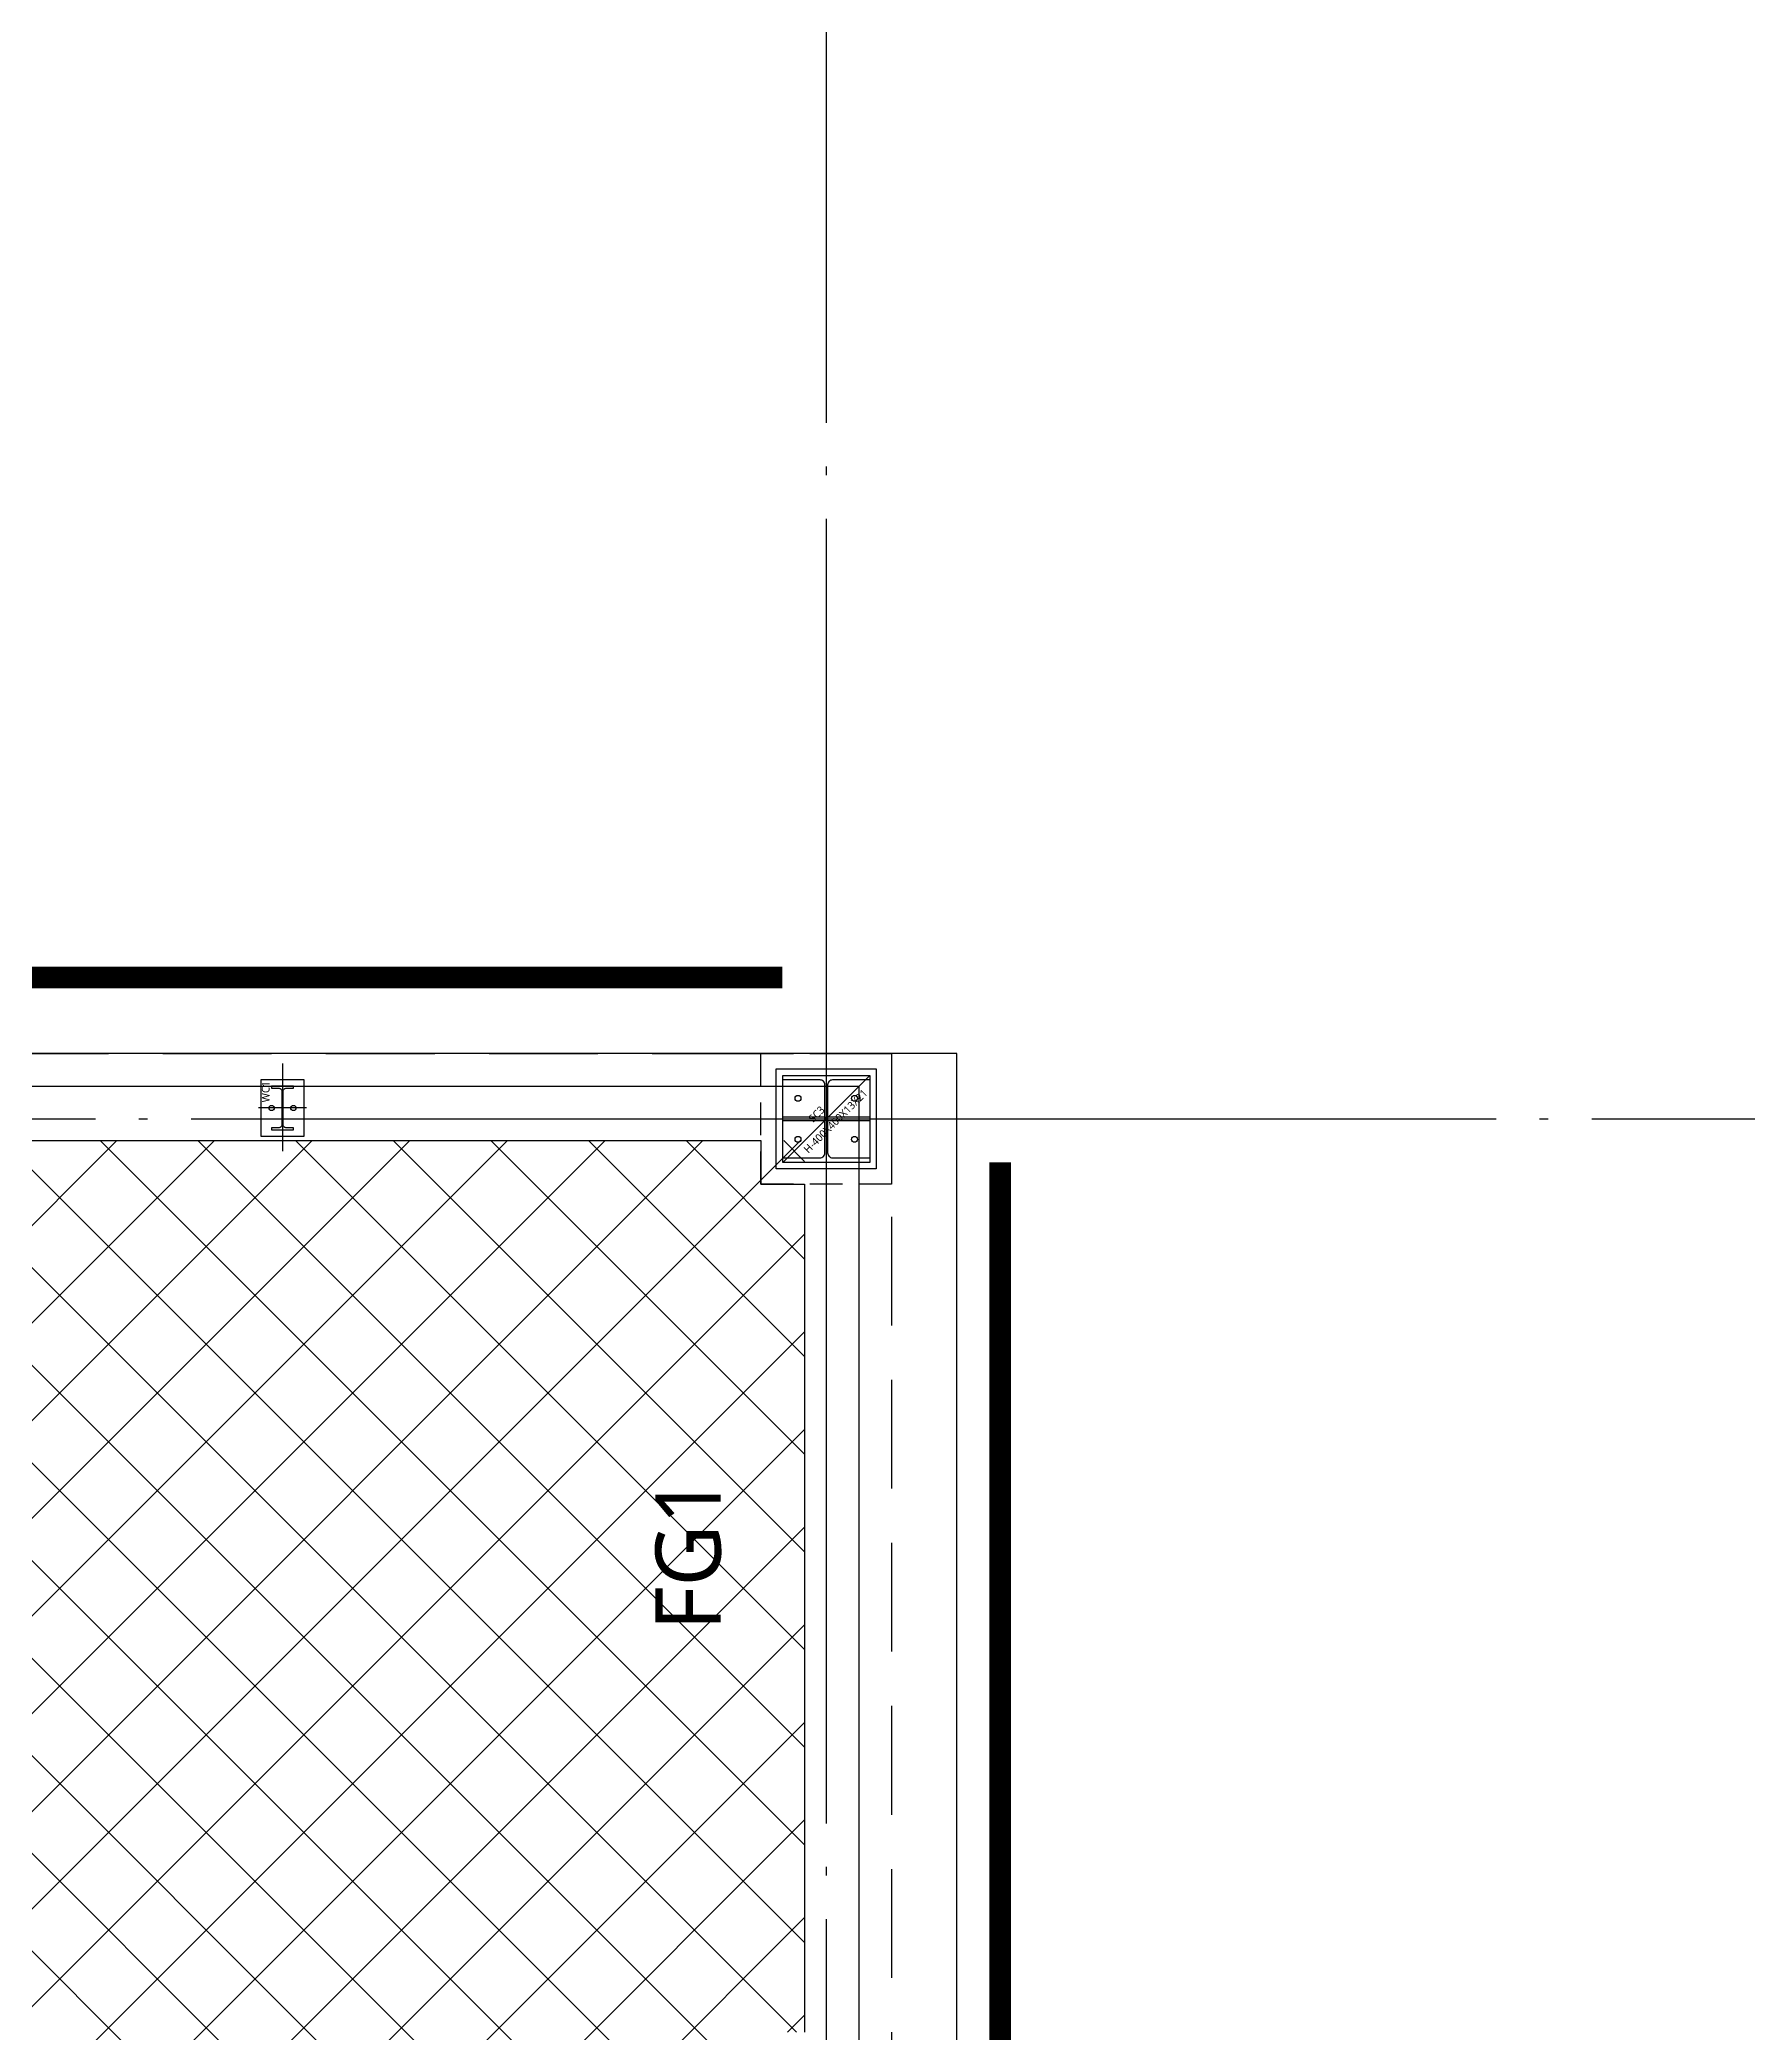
# Model space of a CAD drawing. Header units: millimetres. Extents: x -734060 to 504600, y -7739 to 118800.
# Drawn here: x 108884 to 116734, y 81700 to 90862 of the extents above; entities that cross this region are included whole.
import ezdxf
from ezdxf.enums import TextEntityAlignment as Align

# ---------------------------------------------------------------- set-up
doc = ezdxf.new("R2010")
doc.units = ezdxf.units.MM
doc.header["$LTSCALE"] = 200
for name, pattern in [('CEN-GAUN', [32.2, 30, -1, 0.2, -1]), ('CONTINOUS', [0]), ('H3', [3, 2, -1]), ('HID', [2.3, 1.5, -0.8]), ('HID2-GAUN', [3.75, 2.5, -1.25]), ('HIDDEN', [0.375, 0.25, -0.125]), ('PHANTOM2', [1.25, 0.625, -0.125, 0.125, -0.125, 0.125, -0.125])]:
    doc.linetypes.add(name, pattern=pattern)
doc.layers.get('DEFPOINTS').update_dxf_attribs({"color": 137})
for name, color, linetype in [('0-기초', 4, 'H3'), ('09GIRDER', 2, 'Continuous'), ('CEN', 1, 'CEN-GAUN'), ('G', 3, 'Continuous'), ('Slab Line', 7, 'Continuous'), ('STEEL BASE', 13, 'Continuous'), ('WAL', 3, 'Continuous'), ('Z-하부구조체', 6, 'HIDDEN'), ('브레이싱', 8, 'Continuous')]:
    doc.layers.add(name, color=color, linetype=linetype)
doc.layers.add('TEMP', color=171, linetype='Continuous', plot=False)
doc.styles.add('스타일1', font='malgun.ttf')
doc.styles.add('울릉도L', font='malgun.ttf')

# ---------------------------------------------------------------- blocks, each defined once
blk = doc.blocks.new('X-S-PDH')
at = {"layer": 'Z-하부구조체', "color": 251, "ltscale": 3}
blk.add_lwpolyline([(70700, 300), (71300, 300), (71300, -300), (70700, -300)], close=True, dxfattribs=at)
blk = doc.blocks.new('S-WC1')
at = {"layer": 'DEFPOINTS'}
for p, q in [((0, 205), (0, -199)), ((110, 0), (-110, 0))]:
    blk.add_line(p, q, dxfattribs=at)
at = {"layer": 'STEEL BASE'}
blk.add_lwpolyline([(100, 130), (-100, 130), (-100, -130), (100, -130)], close=True, dxfattribs=at)
for centre in [(-50, 0), (50, 0)]:
    blk.add_circle(centre, 12, dxfattribs=at)
at = {"layer": 'WAL'}
blk.add_lwpolyline([(50, -100), (50, -91), (16, -91, -0.414214), (3, -78), (3, 78, -0.414214), (16, 91), (50, 91), (50, 100), (-50, 100), (-50, 91), (-16, 91, -0.414214), (-3, 78), (-3, -78, -0.414214), (-16, -91), (-50, -91), (-50, -100)], format="xyb", close=True, dxfattribs=at)
at = {"layer": 'TEMP', "style": '스타일1'}
blk.add_text('WC1', height=35, rotation=90, dxfattribs=at).set_placement((-59.6, 26))
blk = doc.blocks.new('S-SC3')
at = {"layer": '09GIRDER'}
blk.add_lwpolyline([(-200, -200), (-200, -179), (-28.5, -179, 0.414214), (-6.5, -157), (-6.5, 157, 0.414214), (-28.5, 179), (-200, 179), (-200, 200), (200, 200), (200, 179), (28.5, 179, 0.414214), (6.5, 157), (6.5, -157, 0.414214), (28.5, -179), (200, -179), (200, -200)], format="xyb", close=True, dxfattribs=at)
at = {"layer": 'DEFPOINTS'}
blk.add_line((-200, -200), (200, 200), dxfattribs=at)
blk.add_lwpolyline([(-200, 200), (200, 200), (200, -200), (-200, -200)], close=True, dxfattribs=at)
at = {"layer": 'STEEL BASE'}
for points in [[(-230, 230), (230, 230), (230, -230), (-230, -230)], [(-200, 9.5), (-6.5, 9.5), (-6.5, -9.5), (-200, -9.5)], [(6.5, 9.5), (200, 9.5), (200, -9.5), (6.5, -9.5)]]:
    blk.add_lwpolyline(points, close=True, dxfattribs=at)
for centre in [(-130, 94.2), (130, 94.2), (-130, -94.2), (130, -94.2)]:
    blk.add_circle(centre, 13.5, dxfattribs=at)
at = {"layer": 'DEFPOINTS', "style": '스타일1'}
for s, p in [('H-400X400X13X21', (42.7, -10.5)), ('SC3', (-44.5, 22))]:
    blk.add_text(s, height=35, rotation=45, dxfattribs=at).set_placement(p, align=Align.MIDDLE_CENTER)
blk = doc.blocks.new('x-stu-1Fcol')
for name, p in [('S-WC1', (68500, 50)), ('S-SC3', (71000, 0))]:
    blk.add_blockref(name, p)

msp = doc.modelspace()

# ---------------------------------------------------------------- hatches: boundary and pattern name
at = {"layer": '0-기초', "linetype": 'CONTINOUS', "ltscale": 3}
h = msp.add_hatch(dxfattribs=at)
h.set_pattern_fill('ANSI37', color=252, scale=100)
h.set_pattern_definition([(45, (336400, 0), (-224.5064, 224.5064), []), (135, (336400, 0), (-224.5064, -224.5064), [])])
h.paths.add_polyline_path([(112200, 73200), (112400, 73200), (112400, 77100), (112200, 77100), (112200, 77700), (112400, 77700), (112400, 81100), (112200, 81100), (112200, 81700), (112400, 81700), (112400, 85800), (107800, 85800), (107800, 85600), (107200, 85600), (107200, 85800), (102800, 85800), (102800, 85600), (102200, 85600), (102200, 85800), (97300, 85800), (97300, 85600), (96700, 85600), (96700, 85800), (91800, 85800), (91800, 85600), (91200, 85600), (91200, 71700), (112400, 71700), (112400, 72600), (112200, 72600)])

# ---------------------------------------------------------------- linework, layer by layer
at = {"layer": 'CEN'}
for p, q in [((112500, 95100), (112500, 32900)), ((32300, 85900), (117500, 85900))]:
    msp.add_line(p, q, dxfattribs=at)
at = {"layer": 'DEFPOINTS'}
msp.add_lwpolyline([(41350, 86050), (112650, 86050), (112650, 42750), (41350, 42750)], close=True, dxfattribs=at)
at = {"layer": 'G', "color": 7, "linetype": 'HID2-GAUN'}
msp.add_lwpolyline([(41200, 86200), (112800, 86200), (112800, 42600), (41200, 42600)], close=True, dxfattribs=at)
at = {"layer": 'G', "color": 252, "linetype": 'HID'}
for points in [[(107800, 85800), (112200, 85800)], [(112400, 85600), (112400, 81700)]]:
    msp.add_lwpolyline(points, dxfattribs=at)
at = {"layer": 'Slab Line'}
for points in [[(112800, 86200), (41200, 86200), (41200, 42600), (112800, 42600), (113100, 42600), (113100, 56870), (112800, 56870)], [(112800, 72465), (113100, 72465), (113100, 86200), (112800, 86200)], [(107800, 85800), (112200, 85800)], [(112200, 85800), (112200, 85600), (112400, 85600)], [(112400, 85600), (112400, 81700)]]:
    msp.add_lwpolyline(points, dxfattribs=at)
at = {"layer": '브레이싱', "linetype": 'PHANTOM2', "ltscale": 10, "const_width": 100}
for points in [[(112298.5, 86550), (102701.5, 86550)], [(113300, 81550), (113300, 85700.234)]]:
    msp.add_lwpolyline(points, dxfattribs=at)

# ---------------------------------------------------------------- block references
for name in ['X-S-PDH', 'x-stu-1Fcol']:
    msp.add_blockref(name, (41500, 85900))

# ---------------------------------------------------------------- texts
at = {"layer": 'DEFPOINTS', "style": '울릉도L'}
msp.add_text('FG1', height=300, rotation=90, dxfattribs=at).set_placement((112014.642, 83901.83, 0), align=Align.CENTER)

doc.saveas('drawing.dxf')
